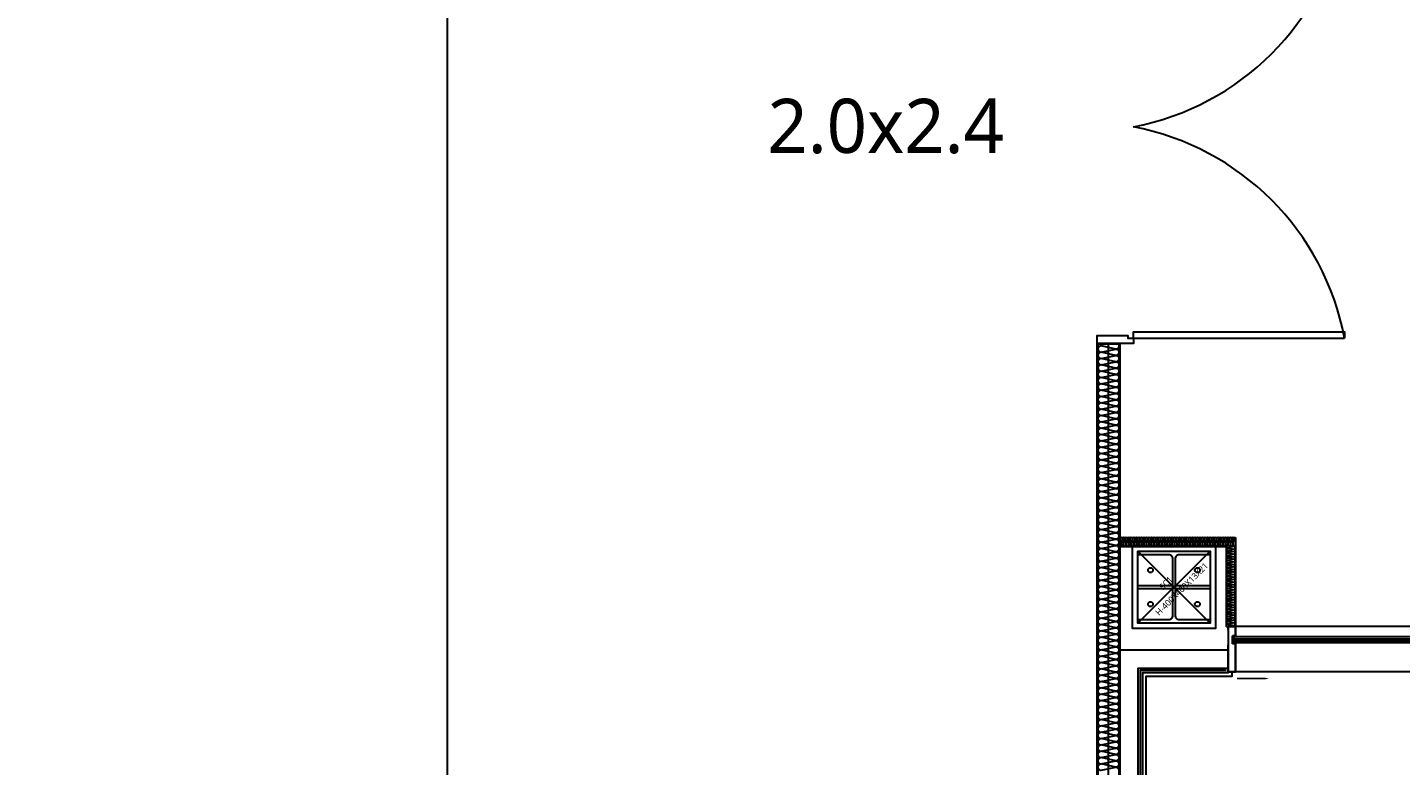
# Model space of a CAD drawing. Header units: millimetres. Extents: x 9 to 147, y 4 to 115.
# Drawn here: x 85.15 to 92.76, y 64.96 to 69.05 of the extents above; entities that cross this region are included whole.
import ezdxf
from ezdxf.enums import TextEntityAlignment as Align

# ---------------------------------------------------------------- set-up
doc = ezdxf.new("R2010")
doc.units = ezdxf.units.MM
doc.header["$LTSCALE"] = 200
doc.linetypes.add('XR-PLAN$0$CEN-GAUN', pattern=[32.2, 30, -1, 0.2, -1])
doc.layers.get('DEFPOINTS').update_dxf_attribs({"color": 137})
for name, color, linetype in [('XR-PLAN$0$01석고보드', 252, 'Continuous'), ('XR-PLAN$0$09GIRDER', 252, 'Continuous'), ('XR-PLAN$0$0DOOR', 252, 'Continuous'), ('XR-PLAN$0$CEN', 252, 'XR-PLAN$0$CEN-GAUN'), ('XR-PLAN$0$DOOR', 252, 'Continuous'), ('XR-PLAN$0$DOOR-OPEN', 252, 'Continuous'), ('XR-PLAN$0$DOOR-SHT', 252, 'Continuous'), ('XR-PLAN$0$ELE-4', 252, 'Continuous'), ('XR-PLAN$0$ELE-5', 252, 'Continuous'), ('XR-PLAN$0$ELE-6', 252, 'Continuous'), ('XR-PLAN$0$ELE-7', 252, 'Continuous'), ('XR-PLAN$0$ELE-8', 252, 'Continuous'), ('XR-PLAN$0$HAT-INS', 252, 'Continuous'), ('XR-PLAN$0$Panel', 252, 'Continuous'), ('XR-PLAN$0$STEEL BASE', 252, 'Continuous'), ('XR-PLAN$0$WIN-GLASS', 252, 'Continuous'), ('XR-PLAN$0$XR-plan$0$XR-plan$0$DOOR', 252, 'Continuous')]:
    doc.layers.add(name, color=color, linetype=linetype)
doc.layers.add('XR-PLAN$0$TXT-1', color=137, linetype='Continuous', plot=False)
doc.styles.add('XR-PLAN$0$스타일1', font='MALGUN_0.TTF')

# ---------------------------------------------------------------- blocks, each defined once
blk = doc.blocks.new('*U105')
at = {"layer": 'XR-PLAN$0$HAT-INS'}
for points in [[(-5461.975315, 0, -0.4142135624), (-5476.975315, 15), (-5461.975315, 85, 1), (-5491.975315, 85), (-5476.975315, 15, -0.4142135624), (-5491.975315, 0, 0.4142135624)], [(-5431.975315, 0, -0.4142135624), (-5446.975315, 15), (-5431.975315, 85, 1), (-5461.975315, 85), (-5446.975315, 15, -0.4142135624), (-5461.975315, 0, 0.4142135624)], [(-5401.975315, 0, -0.4142135624), (-5416.975315, 15), (-5401.975315, 85, 1), (-5431.975315, 85), (-5416.975315, 15, -0.4142135624), (-5431.975315, 0, 0.4142135624)], [(-5371.975315, 0, -0.4142135624), (-5386.975315, 15), (-5371.975315, 85, 1), (-5401.975315, 85), (-5386.975315, 15, -0.4142135624), (-5401.975315, 0, 0.4142135624)], [(-5341.975315, 0, -0.4142135624), (-5356.975315, 15), (-5341.975315, 85, 1), (-5371.975315, 85), (-5356.975315, 15, -0.4142135624), (-5371.975315, 0, 0.4142135624)], [(-5311.975315, 0, -0.4142135624), (-5326.975315, 15), (-5311.975315, 85, 1), (-5341.975315, 85), (-5326.975315, 15, -0.4142135624), (-5341.975315, 0, 0.4142135624)], [(-5281.975315, 0, -0.4142135624), (-5296.975315, 15), (-5281.975315, 85, 1), (-5311.975315, 85), (-5296.975315, 15, -0.4142135624), (-5311.975315, 0, 0.4142135624)], [(-5251.975315, 0, -0.4142135624), (-5266.975315, 15), (-5251.975315, 85, 1), (-5281.975315, 85), (-5266.975315, 15, -0.4142135624), (-5281.975315, 0, 0.4142135624)], [(-5221.975315, 0, -0.4142135624), (-5236.975315, 15), (-5221.975315, 85, 1), (-5251.975315, 85), (-5236.975315, 15, -0.4142135624), (-5251.975315, 0, 0.4142135624)], [(-5191.975315, 0, -0.4142135624), (-5206.975315, 15), (-5191.975315, 85, 1), (-5221.975315, 85), (-5206.975315, 15, -0.4142135624), (-5221.975315, 0, 0.4142135624)], [(-5161.975315, 0, -0.4142135624), (-5176.975315, 15), (-5161.975315, 85, 1), (-5191.975315, 85), (-5176.975315, 15, -0.4142135624), (-5191.975315, 0, 0.4142135624)], [(-5131.975315, 0, -0.4142135624), (-5146.975315, 15), (-5131.975315, 85, 1), (-5161.975315, 85), (-5146.975315, 15, -0.4142135624), (-5161.975315, 0, 0.4142135624)], [(-5101.975315, 0, -0.4142135624), (-5116.975315, 15), (-5101.975315, 85, 1), (-5131.975315, 85), (-5116.975315, 15, -0.4142135624), (-5131.975315, 0, 0.4142135624)], [(-5071.975315, 0, -0.4142135624), (-5086.975315, 15), (-5071.975315, 85, 1), (-5101.975315, 85), (-5086.975315, 15, -0.4142135624), (-5101.975315, 0, 0.4142135624)], [(-5041.975315, 0, -0.4142135624), (-5056.975315, 15), (-5041.975315, 85, 1), (-5071.975315, 85), (-5056.975315, 15, -0.4142135624), (-5071.975315, 0, 0.4142135624)], [(-5011.975315, 0, -0.4142135624), (-5026.975315, 15), (-5011.975315, 85, 1), (-5041.975315, 85), (-5026.975315, 15, -0.4142135624), (-5041.975315, 0, 0.4142135624)], [(-4981.975315, 0, -0.4142135624), (-4996.975315, 15), (-4981.975315, 85, 1), (-5011.975315, 85), (-4996.975315, 15, -0.4142135624), (-5011.975315, 0, 0.4142135624)], [(-4951.975315, 0, -0.4142135624), (-4966.975315, 15), (-4951.975315, 85, 1), (-4981.975315, 85), (-4966.975315, 15, -0.4142135624), (-4981.975315, 0, 0.4142135624)], [(-4921.975315, 0, -0.4142135624), (-4936.975315, 15), (-4921.975315, 85, 1), (-4951.975315, 85), (-4936.975315, 15, -0.4142135624), (-4951.975315, 0, 0.4142135624)], [(-4891.975315, 0, -0.4142135624), (-4906.975315, 15), (-4891.975315, 85, 1), (-4921.975315, 85), (-4906.975315, 15, -0.4142135624), (-4921.975315, 0, 0.4142135624)], [(-4861.975315, 0, -0.4142135624), (-4876.975315, 15), (-4861.975315, 85, 1), (-4891.975315, 85), (-4876.975315, 15, -0.4142135624), (-4891.975315, 0, 0.4142135624)], [(-4831.975315, 0, -0.4142135624), (-4846.975315, 15), (-4831.975315, 85, 1), (-4861.975315, 85), (-4846.975315, 15, -0.4142135624), (-4861.975315, 0, 0.4142135624)], [(-4801.975315, 0, -0.4142135624), (-4816.975315, 15), (-4801.975315, 85, 1), (-4831.975315, 85), (-4816.975315, 15, -0.4142135624), (-4831.975315, 0, 0.4142135624)], [(-4771.975315, 0, -0.4142135624), (-4786.975315, 15), (-4771.975315, 85, 1), (-4801.975315, 85), (-4786.975315, 15, -0.4142135624), (-4801.975315, 0, 0.4142135624)], [(-4741.975315, 0, -0.4142135624), (-4756.975315, 15), (-4741.975315, 85, 1), (-4771.975315, 85), (-4756.975315, 15, -0.4142135624), (-4771.975315, 0, 0.4142135624)], [(-4711.975315, 0, -0.4142135624), (-4726.975315, 15), (-4711.975315, 85, 1), (-4741.975315, 85), (-4726.975315, 15, -0.4142135624), (-4741.975315, 0, 0.4142135624)], [(-4681.975315, 0, -0.4142135624), (-4696.975315, 15), (-4681.975315, 85, 1), (-4711.975315, 85), (-4696.975315, 15, -0.4142135624), (-4711.975315, 0, 0.4142135624)], [(-4651.975315, 0, -0.4142135624), (-4666.975315, 15), (-4651.975315, 85, 1), (-4681.975315, 85), (-4666.975315, 15, -0.4142135624), (-4681.975315, 0, 0.4142135624)], [(-4621.975315, 0, -0.4142135624), (-4636.975315, 15), (-4621.975315, 85, 1), (-4651.975315, 85), (-4636.975315, 15, -0.4142135624), (-4651.975315, 0, 0.4142135624)], [(-4591.975315, 0, -0.4142135624), (-4606.975315, 15), (-4591.975315, 85, 1), (-4621.975315, 85), (-4606.975315, 15, -0.4142135624), (-4621.975315, 0, 0.4142135624)], [(-4561.975315, 0, -0.4142135624), (-4576.975315, 15), (-4561.975315, 85, 1), (-4591.975315, 85), (-4576.975315, 15, -0.4142135624), (-4591.975315, 0, 0.4142135624)], [(-4531.975315, 0, -0.4142135624), (-4546.975315, 15), (-4531.975315, 85, 1), (-4561.975315, 85), (-4546.975315, 15, -0.4142135624), (-4561.975315, 0, 0.4142135624)], [(-4501.975315, 0, -0.4142135624), (-4516.975315, 15), (-4501.975315, 85, 1), (-4531.975315, 85), (-4516.975315, 15, -0.4142135624), (-4531.975315, 0, 0.4142135624)], [(-4471.975315, 0, -0.4142135624), (-4486.975315, 15), (-4471.975315, 85, 1), (-4501.975315, 85), (-4486.975315, 15, -0.4142135624), (-4501.975315, 0, 0.4142135624)], [(-4441.975315, 0, -0.4142135624), (-4456.975315, 15), (-4441.975315, 85, 1), (-4471.975315, 85), (-4456.975315, 15, -0.4142135624), (-4471.975315, 0, 0.4142135624)], [(-4411.975315, 0, -0.4142135624), (-4426.975315, 15), (-4411.975315, 85, 1), (-4441.975315, 85), (-4426.975315, 15, -0.4142135624), (-4441.975315, 0, 0.4142135624)], [(-4381.975315, 0, -0.4142135624), (-4396.975315, 15), (-4381.975315, 85, 1), (-4411.975315, 85), (-4396.975315, 15, -0.4142135624), (-4411.975315, 0, 0.4142135624)], [(-4351.975315, 0, -0.4142135624), (-4366.975315, 15), (-4351.975315, 85, 1), (-4381.975315, 85), (-4366.975315, 15, -0.4142135624), (-4381.975315, 0, 0.4142135624)], [(-4321.975315, 0, -0.4142135624), (-4336.975315, 15), (-4321.975315, 85, 1), (-4351.975315, 85), (-4336.975315, 15, -0.4142135624), (-4351.975315, 0, 0.4142135624)], [(-4291.975315, 0, -0.4142135624), (-4306.975315, 15), (-4291.975315, 85, 1), (-4321.975315, 85), (-4306.975315, 15, -0.4142135624), (-4321.975315, 0, 0.4142135624)], [(-4261.975315, 0, -0.4142135624), (-4276.975315, 15), (-4261.975315, 85, 1), (-4291.975315, 85), (-4276.975315, 15, -0.4142135624), (-4291.975315, 0, 0.4142135624)], [(-4231.975315, 0, -0.4142135624), (-4246.975315, 15), (-4231.975315, 85, 1), (-4261.975315, 85), (-4246.975315, 15, -0.4142135624), (-4261.975315, 0, 0.4142135624)], [(-4201.975315, 0, -0.4142135624), (-4216.975315, 15), (-4201.975315, 85, 1), (-4231.975315, 85), (-4216.975315, 15, -0.4142135624), (-4231.975315, 0, 0.4142135624)], [(-4171.975315, 0, -0.4142135624), (-4186.975315, 15), (-4171.975315, 85, 1), (-4201.975315, 85), (-4186.975315, 15, -0.4142135624), (-4201.975315, 0, 0.4142135624)], [(-4141.975315, 0, -0.4142135624), (-4156.975315, 15), (-4141.975315, 85, 1), (-4171.975315, 85), (-4156.975315, 15, -0.4142135624), (-4171.975315, 0, 0.4142135624)], [(-4111.975315, 0, -0.4142135624), (-4126.975315, 15), (-4111.975315, 85, 1), (-4141.975315, 85), (-4126.975315, 15, -0.4142135624), (-4141.975315, 0, 0.4142135624)], [(-4081.975315, 0, -0.4142135624), (-4096.975315, 15), (-4081.975315, 85, 1), (-4111.975315, 85), (-4096.975315, 15, -0.4142135624), (-4111.975315, 0, 0.4142135624)], [(-4051.975315, 0, -0.4142135624), (-4066.975315, 15), (-4051.975315, 85, 1), (-4081.975315, 85), (-4066.975315, 15, -0.4142135624), (-4081.975315, 0, 0.4142135624)], [(-4021.975315, 0, -0.4142135624), (-4036.975315, 15), (-4021.975315, 85, 1), (-4051.975315, 85), (-4036.975315, 15, -0.4142135624), (-4051.975315, 0, 0.4142135624)], [(-3991.975315, 0, -0.4142135624), (-4006.975315, 15), (-3991.975315, 85, 1), (-4021.975315, 85), (-4006.975315, 15, -0.4142135624), (-4021.975315, 0, 0.4142135624)], [(-3961.975315, 0, -0.4142135624), (-3976.975315, 15), (-3961.975315, 85, 1), (-3991.975315, 85), (-3976.975315, 15, -0.4142135624), (-3991.975315, 0, 0.4142135624)], [(-3931.975315, 0, -0.4142135624), (-3946.975315, 15), (-3931.975315, 85, 1), (-3961.975315, 85), (-3946.975315, 15, -0.4142135624), (-3961.975315, 0, 0.4142135624)], [(-3901.975315, 0, -0.4142135624), (-3916.975315, 15), (-3901.975315, 85, 1), (-3931.975315, 85), (-3916.975315, 15, -0.4142135624), (-3931.975315, 0, 0.4142135624)], [(-3871.975315, 0, -0.4142135624), (-3886.975315, 15), (-3871.975315, 85, 1), (-3901.975315, 85), (-3886.975315, 15, -0.4142135624), (-3901.975315, 0, 0.4142135624)], [(-3841.975315, 0, -0.4142135624), (-3856.975315, 15), (-3841.975315, 85, 1), (-3871.975315, 85), (-3856.975315, 15, -0.4142135624), (-3871.975315, 0, 0.4142135624)], [(-3811.975315, 0, -0.4142135624), (-3826.975315, 15), (-3811.975315, 85, 1), (-3841.975315, 85), (-3826.975315, 15, -0.4142135624), (-3841.975315, 0, 0.4142135624)], [(-3781.975315, 0, -0.4142135624), (-3796.975315, 15), (-3781.975315, 85, 1), (-3811.975315, 85), (-3796.975315, 15, -0.4142135624), (-3811.975315, 0, 0.4142135624)], [(-3751.975315, 0, -0.4142135624), (-3766.975315, 15), (-3751.975315, 85, 1), (-3781.975315, 85), (-3766.975315, 15, -0.4142135624), (-3781.975315, 0, 0.4142135624)], [(-3721.975315, 0, -0.4142135624), (-3736.975315, 15), (-3721.975315, 85, 1), (-3751.975315, 85), (-3736.975315, 15, -0.4142135624), (-3751.975315, 0, 0.4142135624)], [(-3691.975315, 0, -0.4142135624), (-3706.975315, 15), (-3691.975315, 85, 1), (-3721.975315, 85), (-3706.975315, 15, -0.4142135624), (-3721.975315, 0, 0.4142135624)], [(-3661.975315, 0, -0.4142135624), (-3676.975315, 15), (-3661.975315, 85, 1), (-3691.975315, 85), (-3676.975315, 15, -0.4142135624), (-3691.975315, 0, 0.4142135624)], [(-3631.975315, 0, -0.4142135624), (-3646.975315, 15), (-3631.975315, 85, 1), (-3661.975315, 85), (-3646.975315, 15, -0.4142135624), (-3661.975315, 0, 0.4142135624)], [(-3601.975315, 0, -0.4142135624), (-3616.975315, 15), (-3601.975315, 85, 1), (-3631.975315, 85), (-3616.975315, 15, -0.4142135624), (-3631.975315, 0, 0.4142135624)], [(-3571.975315, 0, -0.4142135624), (-3586.975315, 15), (-3571.975315, 85, 1), (-3601.975315, 85), (-3586.975315, 15, -0.4142135624), (-3601.975315, 0, 0.4142135624)], [(-3541.975315, 0, -0.4142135624), (-3556.975315, 15), (-3541.975315, 85, 1), (-3571.975315, 85), (-3556.975315, 15, -0.4142135624), (-3571.975315, 0, 0.4142135624)], [(-3511.975315, 0, -0.4142135624), (-3526.975315, 15), (-3511.975315, 85, 1), (-3541.975315, 85), (-3526.975315, 15, -0.4142135624), (-3541.975315, 0, 0.4142135624)], [(-3481.975315, 0, -0.4142135624), (-3496.975315, 15), (-3481.975315, 85, 1), (-3511.975315, 85), (-3496.975315, 15, -0.4142135624), (-3511.975315, 0, 0.4142135624)]]:
    blk.add_lwpolyline(points, format="xyb", dxfattribs=at)
blk = doc.blocks.new('*U139')
at = {"layer": 'XR-PLAN$0$HAT-INS'}
for points in [[(-15394, 0, -0.414214), (-15409, 15), (-15394, 85, 1), (-15424, 85), (-15409, 15, -0.414214), (-15424, 0, 0.414214)], [(-15364, 0, -0.414214), (-15379, 15), (-15364, 85, 1), (-15394, 85), (-15379, 15, -0.414214), (-15394, 0, 0.414214)], [(-15334, 0, -0.414214), (-15349, 15), (-15334, 85, 1), (-15364, 85), (-15349, 15, -0.414214), (-15364, 0, 0.414214)], [(-15304, 0, -0.414214), (-15319, 15), (-15304, 85, 1), (-15334, 85), (-15319, 15, -0.414214), (-15334, 0, 0.414214)], [(-15274, 0, -0.414214), (-15289, 15), (-15274, 85, 1), (-15304, 85), (-15289, 15, -0.414214), (-15304, 0, 0.414214)], [(-15244, 0, -0.414214), (-15259, 15), (-15244, 85, 1), (-15274, 85), (-15259, 15, -0.414214), (-15274, 0, 0.414214)], [(-15214, 0, -0.414214), (-15229, 15), (-15214, 85, 1), (-15244, 85), (-15229, 15, -0.414214), (-15244, 0, 0.414214)], [(-15184, 0, -0.414214), (-15199, 15), (-15184, 85, 1), (-15214, 85), (-15199, 15, -0.414214), (-15214, 0, 0.414214)], [(-15154, 0, -0.414214), (-15169, 15), (-15154, 85, 1), (-15184, 85), (-15169, 15, -0.414214), (-15184, 0, 0.414214)], [(-15124, 0, -0.414214), (-15139, 15), (-15124, 85, 1), (-15154, 85), (-15139, 15, -0.414214), (-15154, 0, 0.414214)], [(-15094, 0, -0.414214), (-15109, 15), (-15094, 85, 1), (-15124, 85), (-15109, 15, -0.414214), (-15124, 0, 0.414214)], [(-15064, 0, -0.414214), (-15079, 15), (-15064, 85, 1), (-15094, 85), (-15079, 15, -0.414214), (-15094, 0, 0.414214)], [(-15034, 0, -0.414214), (-15049, 15), (-15034, 85, 1), (-15064, 85), (-15049, 15, -0.414214), (-15064, 0, 0.414214)], [(-15004, 0, -0.414214), (-15019, 15), (-15004, 85, 1), (-15034, 85), (-15019, 15, -0.414214), (-15034, 0, 0.414214)], [(-14974, 0, -0.414214), (-14989, 15), (-14974, 85, 1), (-15004, 85), (-14989, 15, -0.414214), (-15004, 0, 0.414214)], [(-14944, 0, -0.414214), (-14959, 15), (-14944, 85, 1), (-14974, 85), (-14959, 15, -0.414214), (-14974, 0, 0.414214)], [(-14914, 0, -0.414214), (-14929, 15), (-14914, 85, 1), (-14944, 85), (-14929, 15, -0.414214), (-14944, 0, 0.414214)], [(-14884, 0, -0.414214), (-14899, 15), (-14884, 85, 1), (-14914, 85), (-14899, 15, -0.414214), (-14914, 0, 0.414214)], [(-14854, 0, -0.414214), (-14869, 15), (-14854, 85, 1), (-14884, 85), (-14869, 15, -0.414214), (-14884, 0, 0.414214)], [(-14824, 0, -0.414214), (-14839, 15), (-14824, 85, 1), (-14854, 85), (-14839, 15, -0.414214), (-14854, 0, 0.414214)], [(-14794, 0, -0.414214), (-14809, 15), (-14794, 85, 1), (-14824, 85), (-14809, 15, -0.414214), (-14824, 0, 0.414214)], [(-14764, 0, -0.414214), (-14779, 15), (-14764, 85, 1), (-14794, 85), (-14779, 15, -0.414214), (-14794, 0, 0.414214)], [(-14734, 0, -0.414214), (-14749, 15), (-14734, 85, 1), (-14764, 85), (-14749, 15, -0.414214), (-14764, 0, 0.414214)], [(-14704, 0, -0.414214), (-14719, 15), (-14704, 85, 1), (-14734, 85), (-14719, 15, -0.414214), (-14734, 0, 0.414214)], [(-14674, 0, -0.414214), (-14689, 15), (-14674, 85, 1), (-14704, 85), (-14689, 15, -0.414214), (-14704, 0, 0.414214)], [(-14644, 0, -0.414214), (-14659, 15), (-14644, 85, 1), (-14674, 85), (-14659, 15, -0.414214), (-14674, 0, 0.414214)], [(-14614, 0, -0.414214), (-14629, 15), (-14614, 85, 1), (-14644, 85), (-14629, 15, -0.414214), (-14644, 0, 0.414214)], [(-14584, 0, -0.414214), (-14599, 15), (-14584, 85, 1), (-14614, 85), (-14599, 15, -0.414214), (-14614, 0, 0.414214)], [(-14554, 0, -0.414214), (-14569, 15), (-14554, 85, 1), (-14584, 85), (-14569, 15, -0.414214), (-14584, 0, 0.414214)], [(-14524, 0, -0.414214), (-14539, 15), (-14524, 85, 1), (-14554, 85), (-14539, 15, -0.414214), (-14554, 0, 0.414214)], [(-14494, 0, -0.414214), (-14509, 15), (-14494, 85, 1), (-14524, 85), (-14509, 15, -0.414214), (-14524, 0, 0.414214)], [(-14464, 0, -0.414214), (-14479, 15), (-14464, 85, 1), (-14494, 85), (-14479, 15, -0.414214), (-14494, 0, 0.414214)], [(-14434, 0, -0.414214), (-14449, 15), (-14434, 85, 1), (-14464, 85), (-14449, 15, -0.414214), (-14464, 0, 0.414214)], [(-14404, 0, -0.414214), (-14419, 15), (-14404, 85, 1), (-14434, 85), (-14419, 15, -0.414214), (-14434, 0, 0.414214)], [(-14374, 0, -0.414214), (-14389, 15), (-14374, 85, 1), (-14404, 85), (-14389, 15, -0.414214), (-14404, 0, 0.414214)], [(-14344, 0, -0.414214), (-14359, 15), (-14344, 85, 1), (-14374, 85), (-14359, 15, -0.414214), (-14374, 0, 0.414214)], [(-14314, 0, -0.414214), (-14329, 15), (-14314, 85, 1), (-14344, 85), (-14329, 15, -0.414214), (-14344, 0, 0.414214)], [(-14284, 0, -0.414214), (-14299, 15), (-14284, 85, 1), (-14314, 85), (-14299, 15, -0.414214), (-14314, 0, 0.414214)], [(-14254, 0, -0.414214), (-14269, 15), (-14254, 85, 1), (-14284, 85), (-14269, 15, -0.414214), (-14284, 0, 0.414214)], [(-14224, 0, -0.414214), (-14239, 15), (-14224, 85, 1), (-14254, 85), (-14239, 15, -0.414214), (-14254, 0, 0.414214)], [(-14194, 0, -0.414214), (-14209, 15), (-14194, 85, 1), (-14224, 85), (-14209, 15, -0.414214), (-14224, 0, 0.414214)], [(-14164, 0, -0.414214), (-14179, 15), (-14164, 85, 1), (-14194, 85), (-14179, 15, -0.414214), (-14194, 0, 0.414214)], [(-14134, 0, -0.414214), (-14149, 15), (-14134, 85, 1), (-14164, 85), (-14149, 15, -0.414214), (-14164, 0, 0.414214)], [(-14104, 0, -0.414214), (-14119, 15), (-14104, 85, 1), (-14134, 85), (-14119, 15, -0.414214), (-14134, 0, 0.414214)], [(-14074, 0, -0.414214), (-14089, 15), (-14074, 85, 1), (-14104, 85), (-14089, 15, -0.414214), (-14104, 0, 0.414214)]]:
    blk.add_lwpolyline(points, format="xyb", dxfattribs=at)
blk = doc.blocks.new('*U140')
at = {"layer": 'XR-PLAN$0$HAT-INS'}
for points in [[(-15394, 0, -0.414214), (-15409, 15), (-15394, 85, 1), (-15424, 85), (-15409, 15, -0.414214), (-15424, 0, 0.414214)], [(-15364, 0, -0.414214), (-15379, 15), (-15364, 85, 1), (-15394, 85), (-15379, 15, -0.414214), (-15394, 0, 0.414214)], [(-15334, 0, -0.414214), (-15349, 15), (-15334, 85, 1), (-15364, 85), (-15349, 15, -0.414214), (-15364, 0, 0.414214)], [(-15304, 0, -0.414214), (-15319, 15), (-15304, 85, 1), (-15334, 85), (-15319, 15, -0.414214), (-15334, 0, 0.414214)], [(-15274, 0, -0.414214), (-15289, 15), (-15274, 85, 1), (-15304, 85), (-15289, 15, -0.414214), (-15304, 0, 0.414214)], [(-15244, 0, -0.414214), (-15259, 15), (-15244, 85, 1), (-15274, 85), (-15259, 15, -0.414214), (-15274, 0, 0.414214)], [(-15214, 0, -0.414214), (-15229, 15), (-15214, 85, 1), (-15244, 85), (-15229, 15, -0.414214), (-15244, 0, 0.414214)], [(-15184, 0, -0.414214), (-15199, 15), (-15184, 85, 1), (-15214, 85), (-15199, 15, -0.414214), (-15214, 0, 0.414214)], [(-15154, 0, -0.414214), (-15169, 15), (-15154, 85, 1), (-15184, 85), (-15169, 15, -0.414214), (-15184, 0, 0.414214)], [(-15124, 0, -0.414214), (-15139, 15), (-15124, 85, 1), (-15154, 85), (-15139, 15, -0.414214), (-15154, 0, 0.414214)], [(-15094, 0, -0.414214), (-15109, 15), (-15094, 85, 1), (-15124, 85), (-15109, 15, -0.414214), (-15124, 0, 0.414214)], [(-15064, 0, -0.414214), (-15079, 15), (-15064, 85, 1), (-15094, 85), (-15079, 15, -0.414214), (-15094, 0, 0.414214)], [(-15034, 0, -0.414214), (-15049, 15), (-15034, 85, 1), (-15064, 85), (-15049, 15, -0.414214), (-15064, 0, 0.414214)], [(-15004, 0, -0.414214), (-15019, 15), (-15004, 85, 1), (-15034, 85), (-15019, 15, -0.414214), (-15034, 0, 0.414214)], [(-14974, 0, -0.414214), (-14989, 15), (-14974, 85, 1), (-15004, 85), (-14989, 15, -0.414214), (-15004, 0, 0.414214)], [(-14944, 0, -0.414214), (-14959, 15), (-14944, 85, 1), (-14974, 85), (-14959, 15, -0.414214), (-14974, 0, 0.414214)], [(-14914, 0, -0.414214), (-14929, 15), (-14914, 85, 1), (-14944, 85), (-14929, 15, -0.414214), (-14944, 0, 0.414214)], [(-14884, 0, -0.414214), (-14899, 15), (-14884, 85, 1), (-14914, 85), (-14899, 15, -0.414214), (-14914, 0, 0.414214)], [(-14854, 0, -0.414214), (-14869, 15), (-14854, 85, 1), (-14884, 85), (-14869, 15, -0.414214), (-14884, 0, 0.414214)], [(-14824, 0, -0.414214), (-14839, 15), (-14824, 85, 1), (-14854, 85), (-14839, 15, -0.414214), (-14854, 0, 0.414214)], [(-14794, 0, -0.414214), (-14809, 15), (-14794, 85, 1), (-14824, 85), (-14809, 15, -0.414214), (-14824, 0, 0.414214)], [(-14764, 0, -0.414214), (-14779, 15), (-14764, 85, 1), (-14794, 85), (-14779, 15, -0.414214), (-14794, 0, 0.414214)], [(-14734, 0, -0.414214), (-14749, 15), (-14734, 85, 1), (-14764, 85), (-14749, 15, -0.414214), (-14764, 0, 0.414214)], [(-14704, 0, -0.414214), (-14719, 15), (-14704, 85, 1), (-14734, 85), (-14719, 15, -0.414214), (-14734, 0, 0.414214)], [(-14674, 0, -0.414214), (-14689, 15), (-14674, 85, 1), (-14704, 85), (-14689, 15, -0.414214), (-14704, 0, 0.414214)], [(-14644, 0, -0.414214), (-14659, 15), (-14644, 85, 1), (-14674, 85), (-14659, 15, -0.414214), (-14674, 0, 0.414214)], [(-14614, 0, -0.414214), (-14629, 15), (-14614, 85, 1), (-14644, 85), (-14629, 15, -0.414214), (-14644, 0, 0.414214)], [(-14584, 0, -0.414214), (-14599, 15), (-14584, 85, 1), (-14614, 85), (-14599, 15, -0.414214), (-14614, 0, 0.414214)], [(-14554, 0, -0.414214), (-14569, 15), (-14554, 85, 1), (-14584, 85), (-14569, 15, -0.414214), (-14584, 0, 0.414214)], [(-14524, 0, -0.414214), (-14539, 15), (-14524, 85, 1), (-14554, 85), (-14539, 15, -0.414214), (-14554, 0, 0.414214)], [(-14494, 0, -0.414214), (-14509, 15), (-14494, 85, 1), (-14524, 85), (-14509, 15, -0.414214), (-14524, 0, 0.414214)]]:
    blk.add_lwpolyline(points, format="xyb", dxfattribs=at)
blk = doc.blocks.new('XR-PLAN$0$D-2400')
at = {"layer": 'XR-PLAN$0$DOOR'}
for p, q in [((30, 200), (30, 1370)), ((2370, 200), (2370, 1370))]:
    blk.add_line(p, q, dxfattribs=at)
for points in [[(30, 200), (65, 200), (65, 1370), (30, 1370)], [(2370, 200), (2335, 200), (2335, 1370), (2370, 1370)], [(0, 0), (45, 0), (45, 0), (45, 0), (45, 170), (30, 170), (30, 200), (0, 200), (0, 0)], [(2400, 0), (2355, 0), (2355, 0), (2355, 0), (2355, 170), (2370, 170), (2370, 200), (2400, 200), (2400, 0)]]:
    blk.add_lwpolyline(points, dxfattribs=at)
at = {"layer": 'XR-PLAN$0$DOOR-OPEN'}
for centre, start, end in [((-244.6, -74.6), 10.76182, 79.23818), ((2644.6, -74.6), 100.76182, 169.23818)]:
    blk.add_arc(centre, 1470.4, start, end, dxfattribs=at)
at = {"layer": 'DEFPOINTS', "style": 'XR-PLAN$0$스타일1'}
blk.add_text('2.4X2.4', height=150, rotation=90, dxfattribs=at).set_placement((258.9, 452.3))
blk = doc.blocks.new('XR-PLAN$0$S-SC1')
at = {"layer": 'DEFPOINTS'}
blk.add_line((-200, -200), (200, 200), dxfattribs=at)
blk.add_lwpolyline([(-200, 200), (200, 200), (200, -200), (-200, -200)], close=True, dxfattribs=at)
at = {"layer": 'XR-PLAN$0$09GIRDER'}
blk.add_lwpolyline([(-200, -200), (-200, -179), (-28.5, -179, 0.414214), (-6.5, -157), (-6.5, 157, 0.414214), (-28.5, 179), (-200, 179), (-200, 200), (200, 200), (200, 179), (28.5, 179, 0.414214), (6.5, 157), (6.5, -157, 0.414214), (28.5, -179), (200, -179), (200, -200)], format="xyb", close=True, dxfattribs=at)
at = {"layer": 'XR-PLAN$0$STEEL BASE'}
for points in [[(-230, 230), (230, 230), (230, -230), (-230, -230)], [(-200, 9.5), (-6.5, 9.5), (-6.5, -9.5), (-200, -9.5)], [(6.5, 9.5), (200, 9.5), (200, -9.5), (6.5, -9.5)]]:
    blk.add_lwpolyline(points, close=True, dxfattribs=at)
for centre in [(-130, 94.2), (130, 94.2), (-130, -94.2), (130, -94.2)]:
    blk.add_circle(centre, 13.5, dxfattribs=at)
at = {"layer": 'DEFPOINTS', "style": 'XR-PLAN$0$스타일1'}
for s, p in [('H-400X400X13X21', (42.7, -10.5)), ('SC1', (-44.5, 22))]:
    blk.add_text(s, height=35, rotation=45, dxfattribs=at).set_placement(p, align=Align.MIDDLE_CENTER)
blk = doc.blocks.new('XR-PLAN$0$x-stu-1Fcol')
blk.add_blockref('XR-PLAN$0$S-SC1', (50000, -19950))
blk = doc.blocks.new('XR-PLAN$0$XR-plan$0$XR-plan$0$A$C0D6A5F3A')
at = {"layer": 'XR-PLAN$0$0DOOR'}
for p, q in [((961.6, 239.4, 0), (1195, 239.4, 0)), ((961.6, 230.4, 0), (1195, 230.4, 0)), ((1225, 239.4, 0), (1645, 239.4, 0)), ((1225, 230.4, 0), (1645, 230.4, 0)), ((1675, 239.4, 0), (1988.4, 239.4, 0)), ((1675, 230.4, 0), (1988.4, 230.4, 0)), ((997.7, 122.3, 0), (962.3, 157.7, 0)), ((997.7, 157.7, 0), (962.3, 122.3, 0))]:
    blk.add_line(p, q, dxfattribs=at)
at = {"layer": 'XR-PLAN$0$0DOOR', "elevation": 0}
for points in [[(1000, 196.6), (1000, 195), (960, 195), (960, 250), (1990, 250), (1990, 210), (1950, 210), (1950, 211.6)], [(1000, 196.6), (961.6, 196.6), (961.6, 248.4), (1988.4, 248.4), (1988.4, 211.6), (1950, 211.6)], [(1015, 20), (1015, 120), (2030, 120)]]:
    blk.add_lwpolyline(points, dxfattribs=at)
for points in [[(1223.4, 226.5), (1223.4, 248.4), (1250, 248.4), (1250, 246.8), (1225, 246.8), (1225, 224.9), (1195, 224.9), (1195, 246.8), (1170, 246.8), (1170, 248.4), (1196.6, 248.4), (1196.6, 226.5)], [(1646.6, 226.5), (1646.6, 248.4), (1620, 248.4), (1620, 246.8), (1645, 246.8), (1645, 224.9), (1675, 224.9), (1675, 246.8), (1700, 246.8), (1700, 248.4), (1673.4, 248.4), (1673.4, 226.5)], [(1000, 120), (960, 120), (960, 160), (1000, 160)], [(997.7, 122.3), (962.3, 122.3), (962.3, 157.7), (997.7, 157.7)], [(1000, 0), (960, 0), (960, 120), (1000, 120)], [(998.4, 1.6), (961.6, 1.6), (961.6, 118.4), (998.4, 118.4)]]:
    blk.add_lwpolyline(points, close=True, dxfattribs=at)
at = {"layer": 'XR-PLAN$0$DOOR-SHT'}
for p, q in [((-40, 250, 0), (-80, 250, 0)), ((-80, 230, 0), (-80, 250, 0)), ((-78.8, 230, 0), (-80, 230, 0)), ((-41.2, 248.8, 0), (-78.8, 248.8, 0)), ((-78.8, 1.2, 0), (-78.8, 248.8, 0)), ((-77.2, 1.2, 0), (-77.2, 248.8, 0)), ((-41.2, 248.8, 0), (-41.2, 199.4, 0)), ((1991, 250, 0), (-40, 250, 0)), ((-40, 250, 0), (-40, 198.2, 0)), ((2027.2, 121.2, 0), (2027.2, 248.8, 0)), ((-41.2, 199.4, 0), (-55.2, 199.4, 0)), ((-55.2, 155, 0), (-55.2, 199.4, 0)), ((-41.2, 155, 0), (-55.2, 155, 0)), ((-40, 198.2, 0), (-54, 198.2, 0)), ((-54, 156.2, 0), (-54, 198.2, 0)), ((-40, 156.2, 0), (-54, 156.2, 0)), ((-49, 161.2, 0), (-49, 193.2, 0)), ((1000, 193.2, 0), (-49, 193.2, 0)), ((-49, 193.2, 0), (-49, 161.2, 0)), ((-49, 161.2, 0), (-49, 193.2, 0)), ((-49, 183.2, 0), (1000, 183.2, 0)), ((-49, 177.2, 0), (1000, 177.2, 0)), ((-49, 171.2, 0), (1000, 171.2, 0)), ((1000, 161.2, 0), (-49, 161.2, 0)), ((-41.2, 155, 0), (-41.2, 1.2, 0)), ((-40, 1, 0), (-40, 156.2, 0)), ((-40, 156.2, 0), (-40, 0, 0)), ((1000, 161.2, 0), (1000, 193.2, 0)), ((-80, 0, 0), (-80, 150, 0)), ((-78.8, 150, 0), (-80, 150, 0)), ((2028.8, 150, 0), (2030, 150, 0)), ((-80, 0, 0), (-40, 0, 0)), ((-78.8, 1.2, 0), (-41.2, 1.2, 0)), ((1000, 0, 0), (-41, 0, 0))]:
    blk.add_line(p, q, dxfattribs=at)
at = {"layer": 'XR-PLAN$0$DOOR-SHT', "elevation": 0}
blk.add_lwpolyline([(2030, 230), (2030, 250), (1990, 250), (1990, 233), (1990, 233), (1990, 217), (1990, 217), (1990, 120), (2030, 120), (2030, 150)], dxfattribs=at)
blk.add_lwpolyline([(2028.8, 121.2), (2028.8, 248.8), (1991.2, 248.8), (1991.2, 234.2), (1991.2, 234.2), (1991.2, 215.8), (1991.2, 215.8), (1991.2, 121.2)], close=True, dxfattribs=at)
at = {"layer": 'XR-PLAN$0$DOOR-SHT', "ltscale": 3, "elevation": 0}
blk.add_lwpolyline([(145.9, -37.5, 0, 25, 0), (88, -37.5, 10.3, 10.3, 0), (-30.1, -37.5, 10.3, 10.3, 0)], format="xyseb", dxfattribs=at)
blk = doc.blocks.new('XR-PLAN$0$장애화장실 04.26')
at = {"layer": 'DEFPOINTS'}
for p, q in [((-575, -75), (-175, -475)), ((-175, -75), (-575, -475))]:
    blk.add_line(p, q, dxfattribs=at)
at = {"layer": 'XR-PLAN$0$01석고보드'}
for points in [[(-75, -725), (-575, -725), (-575, -4500), (1125, -4500), (1125, -3975), (2025, -3975), (2025, -2475), (1125, -2475), (1125, -725), (1005, -725)], [(-85.8, -737.5), (-562.5, -737.5), (-562.5, -4487.5), (1112.5, -4487.5), (1112.5, -3962.5), (2012.5, -3962.5), (2012.5, -2487.5), (1112.5, -2487.5), (1112.5, -737.5), (1015.8, -737.5)], [(-75, -743.8), (-75, -750), (-550, -750), (-550, -4475), (1100, -4475), (1100, -3950), (2000, -3950), (2000, -2500), (1100, -2500), (1100, -750), (1005, -750), (1005, -743.8)]]:
    blk.add_lwpolyline(points, dxfattribs=at)
at = {"layer": 'XR-PLAN$0$ELE-4'}
for p, q in [((-675, 0), (-35, 0)), ((-35, 0), (-35, -495)), ((-675, -50), (-85, -50)), ((-85, -50), (-85, -495)), ((-35, -495), (-85, -495))]:
    blk.add_line(p, q, dxfattribs=at)
at = {"layer": 'XR-PLAN$0$ELE-5'}
blk.add_lwpolyline([(-55, -743.8), (-55, -770), (-530, -770), (-530, -4455), (1080, -4455), (1080, -3930), (1980, -3930), (1980, -2520), (1080, -2520), (1080, -770), (985, -770), (985, -743.8)], dxfattribs=at)
at = {"layer": 'XR-PLAN$0$ELE-8'}
blk.add_lwpolyline([(-75, -625), (-675, -625), (-675, -4600), (1225, -4600), (1225, -4075), (2025, -4075)], dxfattribs=at)
at = {"layer": 'XR-PLAN$0$XR-plan$0$XR-plan$0$DOOR'}
blk.add_blockref('XR-PLAN$0$XR-plan$0$XR-plan$0$A$C0D6A5F3A', (5, -743.8, 0), dxfattribs=at)

msp = doc.modelspace()

# ---------------------------------------------------------------- linework, layer by layer
at = {"layer": 'XR-PLAN$0$CEN'}
msp.add_line((91.1375, 61), (91.1375, 67.3), dxfattribs=at)
at = {"layer": 'XR-PLAN$0$ELE-6'}
msp.add_lwpolyline([(91.2, 61), (91.075, 61), (91.075, 67.3), (91.2, 67.3), (91.2, 61)], dxfattribs=at)
at = {"layer": 'XR-PLAN$0$ELE-7', "ltscale": 10}
msp.add_lwpolyline([(43.4745, 58.0288), (87.4745, 58.0288), (87.4745, 70.0288), (43.4745, 70.0288)], close=True, dxfattribs=at)
at = {"layer": 'XR-PLAN$0$Panel'}
msp.add_lwpolyline([(91.1375, 61), (91.1375, 61.004), (91.196, 61.004), (91.196, 67.296), (91.079, 67.296), (91.079, 61.004), (91.1375, 61.004), (91.1375, 61)], dxfattribs=at)

# ---------------------------------------------------------------- block references
at = {"xscale": 0.001, "yscale": 0.001, "zscale": 0.001}
for name, p in [('XR-PLAN$0$x-stu-1Fcol', (41.5, 85.9)), ('XR-PLAN$0$장애화장실 04.26', (91.875, 66.225))]:
    msp.add_blockref(name, p, dxfattribs=at)
at = {"layer": 'XR-PLAN$0$HAT-INS'}
for name, p, xscale, yscale, zscale, rotation in [('*U105', (91.196, 71.3608), 0.00117, 0.00117, 0.00117, 90), ('*U140', (91.7913, 58.9258), 0.00047, 0.00047, 0.00047, 270)]:
    msp.add_blockref(name, p, dxfattribs=dict(at, xscale=xscale, yscale=yscale, zscale=zscale, rotation=rotation))
at = {"layer": 'XR-PLAN$0$HAT-INS', "xscale": 0.00047, "yscale": 0.00047, "zscale": 0.00047}
msp.add_blockref('*U139', (98.4492, 66.1775), dxfattribs=at)
at = {"layer": 'XR-PLAN$0$WIN-GLASS', "xscale": 0.001, "yscale": 0.001, "zscale": 0.001, "rotation": 270}
msp.add_blockref('XR-PLAN$0$D-2400', (91.075, 69.7), dxfattribs=at)

# ---------------------------------------------------------------- texts
at = {"layer": 'XR-PLAN$0$TXT-1', "style": 'XR-PLAN$0$스타일1'}
msp.add_text('2.0x2.4', height=0.3, dxfattribs=at).set_placement((89.9028, 68.5056), align=Align.MIDDLE_CENTER)

doc.saveas('drawing.dxf')
